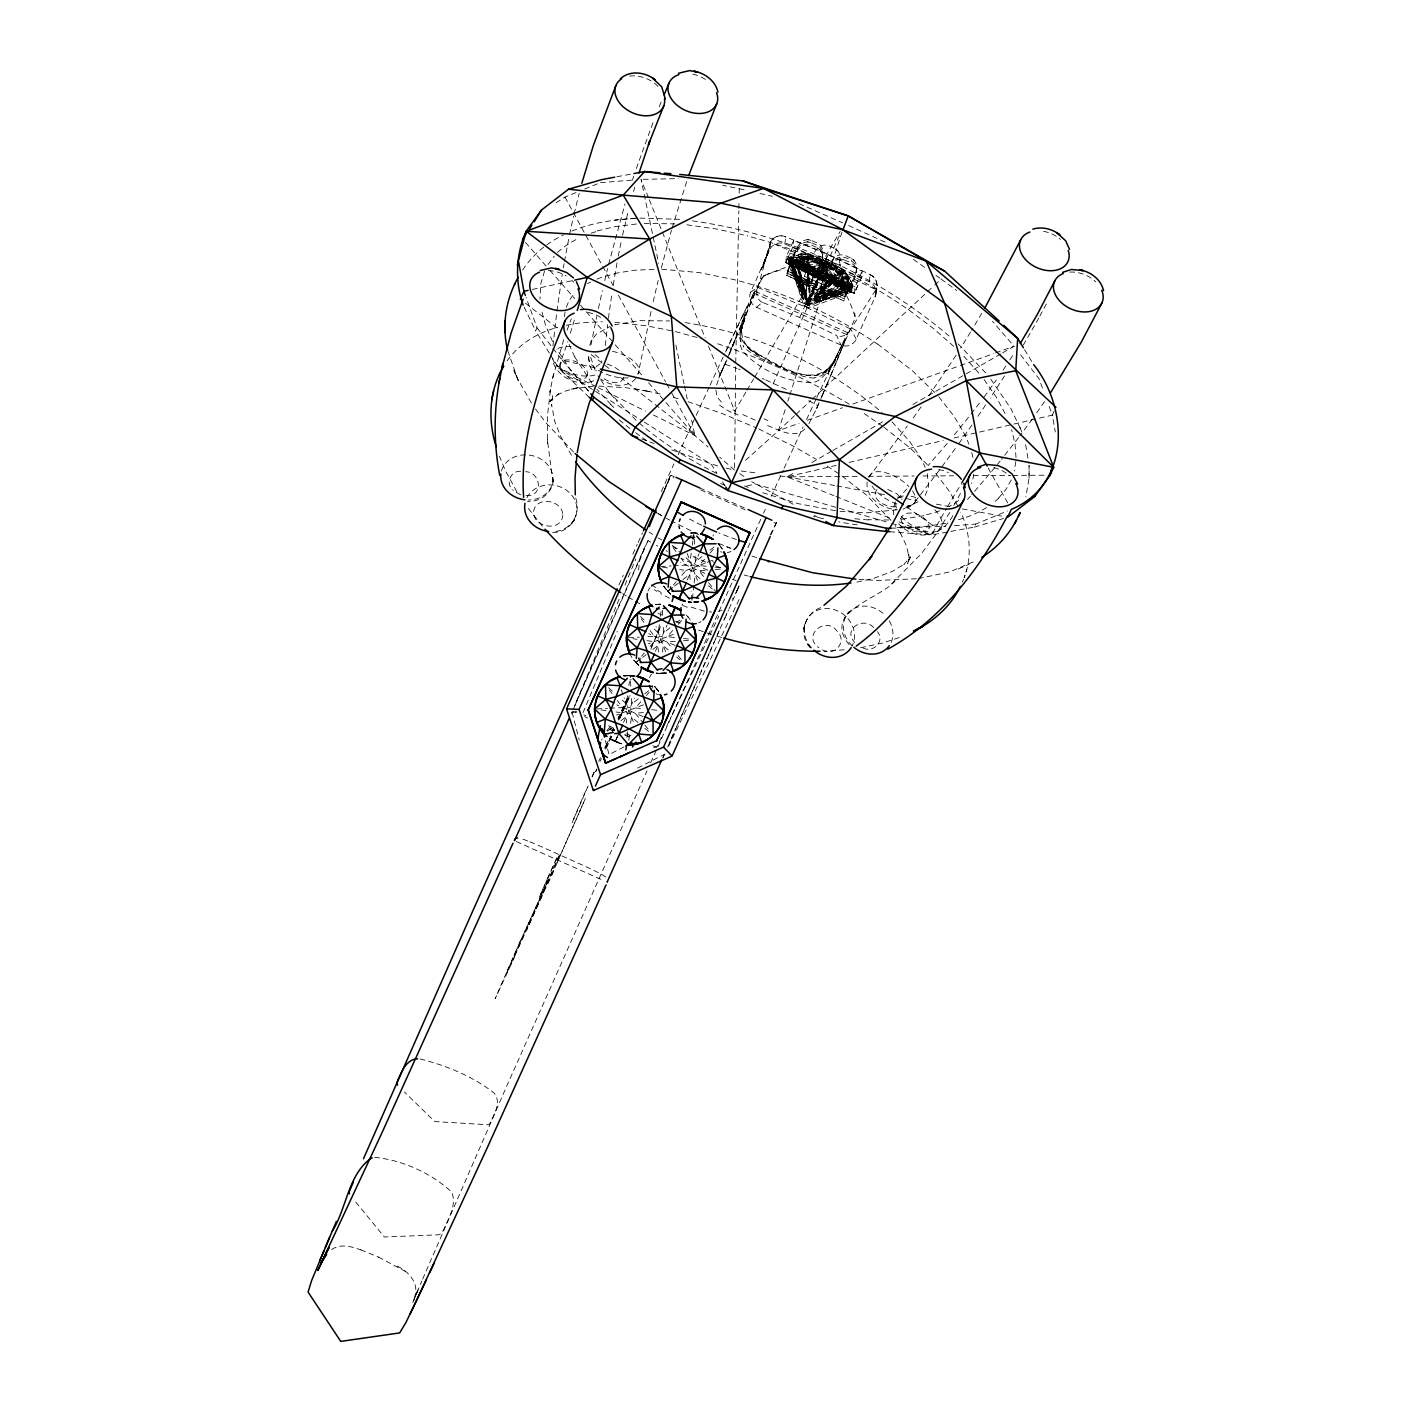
<?xml version="1.0" encoding="UTF-8"?>
<svg xmlns="http://www.w3.org/2000/svg" width="1412" height="1412" viewBox="0 0 1412 1412"><rect width="100%" height="100%" fill="white"/><g stroke="black" fill="none" stroke-linecap="round" stroke-linejoin="round"><path stroke-width="0.75" stroke-dasharray="5 3.75" d="M734.593 467.972L735.687 364.878M1029.048 478.209L1029.083 465.572L1029.048 478.209L1025.836 496.936M1016.005 457.7L1015.016 443.827L1011.645 429.689M740.823 331.908L746.471 313.023L740.823 331.908L740.612 345.816A20.65 20.65 0 0 0 742.712 351.182C759.638 370.209 787.419 382.634 812.888 382.581A20.65 20.65 0 0 0 818.289 380.569C837.563 365.92 844.464 341.016 854.419 319.836A11.578 11.578 0 0 0 855.125 317.294C849.089 296.132 836.963 278.323 825.738 259.72M735.74 362.672L738.829 210.759M738.864 208.552L739.005 201.951M739.182 193.144L739.27 188.731L722.626 185.29M715.866 389.994L717.137 396.966L722.256 403.091M623.504 377.516C620.68 386.729 607.407 381.664 601.936 377.322M788.973 261.838C810.7 252.024 844.111 267.274 852.283 289.813L851.242 292.125L808.811 307.922L803.852 305.627L795.291 280.335L787.949 263.797C788.743 260.02 788.796 263.056 791.338 262.932C811.106 259.473 833.451 264.556 847.253 279.382C860.79 308.487 839.31 271.386 831.597 268.739L808.405 271.139L791.338 262.932L800.11 258.29C818.783 256.402 805.564 261.185 798.327 264.926L791.426 262.173L788.973 261.838L788.125 263.391C797.904 274.669 796.986 297.367 809.711 305.91L834.28 295.426L851.507 289.901L852.548 287.571C843.635 264.591 812.324 250.524 789.237 259.261L788.196 261.573L804.734 303.739L809.694 305.91L804.152 303.421L807.399 304.974L816.136 302.697L851.436 291.719L851.965 290.025M876.093 292.796L876.393 286.83L875.775 295.02M851.436 291.719L849.071 290.254L807.523 304.921L797.303 268.227L788.443 263.144M852.23 287.801L834.545 293.202L809.958 303.686L804.381 301.18L807.664 302.75L851.701 289.478C852.23 287.236 852.989 287.995 850.977 287.642C839.858 270.486 821.237 256.454 800.375 256.066C796.968 260.567 789.537 257.708 788.39 261.167C798.151 272.498 797.268 295.073 809.958 303.686M851.948 287.254L849.512 286.565L808.035 300.474L788.99 258.502L791.091 259.631L808.035 300.474L852.001 286.689L849.6 285.806L808.035 300.474L797.815 263.779L788.655 258.943M867.162 481.933C865.256 497.695 882.041 508.62 896.073 509.52M851.701 289.478L849.336 288.03L807.788 302.697L797.568 266.003L788.708 260.92M810.241 254.001L800.639 253.825L791.867 258.484L808.917 266.674L832.127 264.291C839.911 266.992 861.267 304.092 847.782 274.916C833.486 258.996 810.1 255.925 789.855 258.008C788.478 256.243 790.755 258.484 791.955 257.725L798.839 260.479C801.963 261.361 815.677 248.547 807.47 257.443L808.917 266.674L805.281 298.003L788.461 259.349L789.502 257.037C812.588 248.3 843.899 262.367 852.813 285.348L851.348 288.472M788.125 263.391L813.947 273.257L849.071 290.254L816.136 302.697L848.983 291.013L849.936 288.348L843.105 284.959C840.016 277.458 838.763 261.944 843.458 281.906L842.523 284.642L814.547 299.503L833.168 277.529L840.828 272.357M851.736 287.642L843.37 282.735C837.387 241.646 839.858 278.799 842.946 286.354L842.099 288.26L807.523 304.921L797.462 266.833L798.327 264.926L843.105 284.959L842.258 286.865L814.283 301.727L832.921 279.752L840.564 274.599L843.211 284.13L842.346 286.036L807.788 302.697L797.727 264.609L798.574 262.703L807.329 258.625L810.011 256.013L807.205 259.667L798.415 264.097L797.568 266.003L851.718 289.107M789.202 259.808L791.602 260.708L807.205 259.667L808.652 268.898L805.317 297.72L790.579 264.079L803.446 297.032L790.491 264.838L791.426 262.173L800.11 258.29L809.694 258.643L818.748 262.985L832.656 281.976L849.847 289.107L847.253 279.382L840.722 272.322M791.867 258.484L791.002 260.39L803.975 292.584L791.091 259.631L791.955 257.725L807.576 256.402L809.129 264.856L805.581 295.496L790.826 261.855L788.39 261.167M1015.81 461.565L1014.31 470.99M588.716 356.706L589.739 366.132L593.199 372.133M809.994 256.225L800.375 256.066L791.602 260.708L790.738 262.614L803.71 294.808L790.826 261.855L791.691 259.949L808.864 267.08L831.968 265.544L840.687 273.557L850.183 286.124L847.518 277.158L841.022 269.886M552.957 345.852L556.646 313.34M605.271 345.534L607.654 324.584M628.799 740.417L629.734 731.857M630.67 723.297L631.376 716.89L624.21 697.846M662.51 652.097L663.216 645.672L656.05 626.646M693.892 585.15L692.039 602.271L688.65 602.006L698.816 601.777M694.122 583.015L695.057 574.455L687.167 553.398M875.087 297.014A11.561 11.561 0 0 0 869.262 281.747L784.86 243.994A11.561 11.561 0 0 0 769.593 249.818L750.707 292.002A11.561 11.561 0 0 0 756.532 307.269L840.934 345.022A11.561 11.561 0 0 0 856.202 339.198L875.087 297.014L875.952 289.707L823.408 264.291L770.44 242.511L769.593 249.818L761.139 269.427L770.017 246.165L763.151 266.48L770.44 242.511C772.858 236.828 780.148 234.127 785.69 236.81L828.067 254.248L870.11 274.581C876.623 277.211 878.158 285.224 876.199 291.366L876.905 286.018M784.86 243.994L785.69 236.81M785.76 262.773L786.519 256.26L793.597 240.446L828.032 254.619L862.185 271.139L861.426 277.635L854.331 293.449L785.76 262.773L792.838 246.959L793.597 240.446M854.331 293.449L855.09 286.954L862.185 271.139M869.262 281.747L870.11 274.581M627.493 695.763L626.416 703.917L621.562 699.522M628.87 685.561L629.417 681.484M659.351 624.545L658.257 632.7L653.421 628.305M660.428 616.391L661.257 610.266M691.192 553.327L690.097 561.482L683.655 555.622M692.286 545.173L692.833 541.096M556.893 311.187L562.294 274.069M608.413 318.335L611.925 293.484M809.729 258.449L806.94 261.891L798.151 266.321L797.303 268.227L851.454 291.331M613.214 285.065L617.132 262.314M563.3 267.909L564.059 263.62M564.447 261.485L569.16 236.528M590.94 345.04L596.729 316.606M569.565 234.551L573.59 216.089M618.244 256.154L621.668 239.387M964.961 575.231L964.149 577.755C972.374 556.646 970.185 532.518 960.76 512.185M598.423 308.522L602.394 290.59M651.038 311.452L638.1 374.127M574.084 213.953L579.185 193.303M622.533 235.204L628.393 210.547M604.742 280.582L607.566 268.58M653.191 301.727L658.186 280.476M716.625 384.982L720.244 374.445M608.572 264.45L625.004 203.963M661.328 267.962L671.441 230.227M414.193 1298.087C420.282 1283.596 408.262 1270.712 395.642 1265.399M750.707 292.002L757.856 287.519L770.44 242.511M633.511 191.485L634.712 187.337M672.059 228.162L687.256 179.765M589.775 345.375L591.222 340.539L596.535 334.009L610.178 326.384M589.263 397.319L558.57 368.038L567.818 341.545M570.324 333.267L575.355 316.694M763.151 266.48L766.081 257.055L762.145 267.962L765.463 258.714M785.143 409.762L778.453 430.66L744.336 461.389M787.808 401.396L789.149 397.213M789.82 395.131L841.976 232.097M966.02 571.825L966.832 569.301M563.741 339.657L552.674 378.187L553.504 373.986L549.85 392.307L550.698 388.035L547.415 415.94L547.538 443.686L547.309 439.203L552.922 481.616L553.169 478.297C554.051 491.923 540.461 502.354 527.558 501.384M632.399 180.171L633.688 176.306M636.282 168.575L653.685 120.744M567.059 330.196L571.348 318.688M827.22 383.887L847.535 334.097A546.691 4.713 -65.9 0 0 846.512 334.52L842.576 343.981M799.898 317.082L827.838 254.637M659.28 106.73L661.681 100.729M415.552 1295.845L417.934 1289.897M417.952 1289.862L412.445 1303.47L416.222 1294.38M831.544 373.721L838.94 355.93M844.8 341.527L837.051 360.554M949.764 512.362L936.297 533.771L921.259 553.822L891.396 584.074L894.82 581.267C878.493 599.729 820.919 611.52 849.936 645.619M962.402 582.026L963.602 579.132M544.555 271.086L540.778 283.724L539.966 299.185M619.074 599.27L572.089 712.425L579.291 740.117M624.951 585.133L630.811 570.995M631.658 568.965L635.859 558.87M718.796 378.045L725.521 362.302M729.333 353.353L745.554 313.729L740.947 328.802L741.176 327.866L740.806 334.926L742.218 340.557M583.015 712.689L617.256 631.358M416.981 1292.562L421.853 1280.984M831.368 373.951L823.69 392.201M828.032 254.619L808.035 300.474L825.685 261.414M825.173 265.862L807.523 304.921L825.438 263.638M422.665 1279.06L506.29 1087.063L647.014 770.881M827.45 383.199L821.431 397.249M725.874 361.437L720.102 374.921L727.021 359.901M727.498 357.677L736.093 337.468L732.457 345.94M821.802 396.631L824.749 389.73M820.813 398.908L822.843 394.195M729.351 354.536L754.908 292.655A546.691 4.713 -65.9 0 0 753.884 293.078L753.62 293.625M808.935 423.776L817.636 406.285M816.648 408.58L819.066 402.967M596.482 769.805L595.652 771.693L598.353 765.781M600.153 761.333L601.371 758.509M840.299 276.823L832.656 281.976L826.479 279.911L820.513 276.628L823.584 269.568M742.13 340.345L747.883 347.864L760.768 356.742C748.413 351.111 738.229 338.386 742.888 324.248L742.571 325.748L748.201 308.893L761.809 278.411A11.578 11.578 0 0 1 763.239 276.187C765.922 274.775 810.312 256.031 800.216 268.545L836.169 284.624L837.598 281.341L838.975 281.2M739.041 586.139L735.617 593.905M819.066 402.72L817.777 405.668A134.405 93.898 35.1 0 1 816.983 407.733L815.571 411.086M664.134 491.094L671 475.332L674.212 476.585M720.561 373.739L722.114 370.279M588.169 786.007L572.054 822.843L579.449 805.246A105.988 0.918 -65.9 0 1 582.997 797.109L587.392 787.102M817.177 278.835L817.548 277.988L810.894 275.022A30.64 30.64 0 0 0 817.177 278.852A30.64 30.64 0 0 0 824.22 280.97A42.254 42.254 0 0 0 828.279 281.465L829.232 281.535M818.448 276.681L817.813 278.111L824.22 280.988M895.349 501.789L893.125 509.432L893.761 514.886M650.791 542.19L648.055 540.584L645.249 546.126L574.437 705.7M651.373 647.084L661.028 625.004M650.826 649.202L660.975 626.01M617.644 735.934L615.138 741.688L618.032 742.836L609.596 738.582A34.682 34.665 0 0 0 621.139 743.718M623.539 722.503L634.429 698.128M841.252 267.856L847.782 274.916L850.359 284.659L821.043 272.181L824.131 265.121L819.26 258.537L810.223 254.195L800.639 253.825L791.955 257.725M655.38 651.285L667.17 624.951M840.987 270.08L847.518 277.158L850.095 286.883L820.778 274.405L823.867 267.345L818.995 260.761L807.205 259.667M687.22 580.067L699.011 553.733M648.055 540.584L574.525 706.388M618.544 719.926L628.358 697.087L617.644 720.067M629.24 696.24L618.703 720.085M738.141 587.816L738.988 585.874M644.119 548.58L639.601 560.882L638.595 569.936M592.193 776.865L594.911 770.705M516.051 951.035L506.167 973.98L512.132 961.448M724.444 619.197L728.539 609.931M728.998 608.907L738.458 587.463L737.841 588.839M592.069 776.529L595.334 769.169M516.88 949.182L518.592 945.316M613.708 730.851L614.344 729.439M695.763 683.532L690.539 695.286M697.828 678.872L699.893 674.212M700.934 671.883L701.958 669.57M702.982 667.241L707.077 658.027M708.1 655.733L709.106 653.438M710.13 651.144L714.154 642.036M715.16 639.777L716.166 637.518M717.172 635.259L720.155 628.516M692.657 690.909L709.053 653.968M709.689 652.52L725.062 617.415M726.05 615.208L727.021 613.002M571.278 713.642L572.354 711.224M598.723 761.562L600.453 757.662M520.251 941.027L495.153 998.655L514.85 956.506M611.131 736.64L605.36 749.543M519.475 943.34L522.228 936.58M842.399 344.369L832.921 363.184L825.049 373.086A21.604 21.515 29.5 0 1 823.196 374.533A17.968 17.897 29.5 0 1 814.353 377.604M662.828 757.52L663.922 755.102M669.306 743.012L670.382 740.594M671.441 738.194L675.73 728.574M676.789 726.192L689.497 697.634M667.664 747.072L692.851 690.486M843.899 619.462L845.064 616.832M663.799 491.429L671 475.332L670.241 476.02L664.222 490.123L670.241 476.02L674.001 477.909M789.467 258.855L789.89 257.637M789.22 261.079L789.626 259.861M790.226 258.855L790.72 257.743M790.155 259.42L790.649 258.308M789.89 261.644L790.455 259.967M789.696 263.303L790.19 262.191M789.626 263.868L790.12 262.773M787.261 270.963C792.591 261.202 797.021 231.921 814.23 241.734C833.38 247.771 815.465 270.804 810.965 281.517L787.261 270.963L810.965 281.517M791.091 259.631L793.103 258.625M786.996 273.187C792.326 263.426 796.774 234.163 813.965 243.958C833.133 249.995 815.218 273.028 810.7 283.741L786.996 273.187L810.7 283.741M790.826 261.855L792.856 260.849M792.238 262.879L791.602 260.708M786.749 275.375C791.761 264.909 796.933 236.21 814.194 246.412C832.868 252.801 814.477 275.375 810.435 286.018L786.731 275.393L810.435 286.018M792.097 264.185L792.591 263.073M791.991 265.121L792.485 264.009M792.609 259.737L794.656 259.384M792.361 261.961L794.391 261.608M793.897 263.55L792.732 261.785M805.846 293.272L797.992 262.385L798.839 260.479L809.129 264.856L832.233 263.32L840.934 271.316L850.448 283.9L849.6 285.806L826.85 274.352L797.992 262.385L796.086 261.114L796.58 260.002M795.927 262.367L796.421 261.255M850.095 286.883L849.247 288.789L816.383 300.474L849.336 288.03L826.585 276.575L797.727 264.609L795.821 263.338L796.315 262.226M795.662 264.591L796.156 263.479L798.415 264.097L820.778 274.405M795.556 265.562L796.05 264.45M795.415 266.815L795.909 265.703M800.48 262.932L800.975 261.838M807.47 257.443L798.68 261.873L797.815 263.779L800.304 264.468L800.798 263.356M800.216 265.156L800.71 264.062M799.951 267.38L800.533 265.58M799.774 268.915L800.269 267.803M802.775 266.074L803.216 264.662M805.652 265.138L806.146 264.026M805.387 267.362L805.934 265.774M805.193 269.11L805.687 267.998M805.122 269.586L805.617 268.474M804.928 271.333L805.422 270.221M804.399 276.311L804.293 276.24C809.323 265.774 814.495 237.04 831.756 247.241C850.448 253.63 832.039 276.205 827.997 286.848L804.31 276.205L828.014 286.812M791.691 259.949L807.329 258.625L808.864 267.08L808.017 268.986L810.082 297.438L807.788 302.697L819.931 276.311M806.94 261.891L809.764 300.068L831.809 283.883L832.656 281.976M811.388 267.627L811.882 266.515L809.129 264.856M800.304 264.468L811.159 269.515L811.671 268.404L808.917 266.674M811.123 269.851L811.618 268.739L808.864 267.08M810.912 271.739L811.406 270.645M810.876 272.075L811.37 270.963M810.647 273.963L811.141 272.869L808.405 271.139M814.459 268.81L814.848 267.98L821.272 270.204L850.448 283.9M850.359 284.659L849.512 286.565L842.611 283.812L820.178 274.087L811.671 268.404M814.212 271.033L814.583 270.204L821.007 272.428L843.37 282.735M813.947 273.257L814.353 272.145M817.213 272.534L817.742 271.175L821.043 272.181M604.636 748.325L605.854 745.607M816.966 274.758L817.477 273.399M816.736 276.734L817.23 275.622L820.513 276.628M521.31 939.227L560.034 853.801L526.376 930.455L543.885 891.996M523.217 934.938L548.544 879.57L514.197 956.93M556.999 862.873L585.256 798.733L547.485 884.636M825.543 262.667L810.082 297.438L832.268 279.841M551.668 875.316L555.198 867.427M773.07 384.011L840.175 233.757M823.725 273.098L824.22 271.986M823.461 275.322L823.99 273.963M823.231 277.299L823.725 276.187M823.196 277.546L823.69 276.452M822.967 279.523L823.461 278.411M820.849 285.948C825.861 275.481 831.033 246.782 848.294 256.984C866.968 263.373 848.559 285.948 844.535 296.591L820.831 285.965L844.553 296.555M856.007 272.604L844.27 298.815L820.566 288.189C825.72 273.081 832.939 247.435 851.56 260.92M851.348 260.779C865.909 270.857 845.982 289.389 844.005 300.985L820.319 290.431C826.479 281.588 828.879 252.677 845.894 260.602C850.801 262.508 856.766 265.368 856.519 271.563M826.338 278.799L826.744 277.687M829.797 275.852L830.291 274.758M829.532 278.093L830.079 276.646M829.285 280.317L829.815 278.87M829.056 282.206L829.55 281.094M832.533 277.617L833.398 275.711L840.934 271.316L843.635 280.511L842.77 282.418L814.812 297.279L832.533 277.617L810.329 295.214L808.282 266.762M835.516 278.499L836.01 277.387M835.269 280.723L835.816 279.135M835.057 282.471L835.551 281.359M835.004 282.947L835.498 281.853M834.792 284.695L835.286 283.583M837.987 281.835L838.428 280.406M840.669 280.917L841.164 279.805M840.493 282.435L840.987 281.341M840.405 283.141L840.899 282.029M840.228 284.677L840.722 283.565M840.14 285.365L840.634 284.253M839.963 286.901L840.458 285.789M845.029 283.018L845.523 281.906M844.888 284.271L845.382 283.159M844.782 285.242L845.276 284.13M844.623 286.495L845.117 285.383M844.517 287.466L845.011 286.354M844.376 288.719L844.87 287.607M848.453 284.712L848.947 283.618M848.347 285.648L848.841 284.536M848.206 286.936L848.7 285.842M848.1 287.871L848.594 286.76M847.941 289.16L848.435 288.066M847.835 290.095L848.33 289.001M850.748 286.53L851.242 285.418M850.553 288.189L851.048 287.077M850.483 288.754L850.977 287.642M851.577 286.636L851.983 285.418M850.218 290.978L850.783 289.301M851.101 290.695L851.471 289.866A34.682 0.953 24.1 0 0 806.658 268.898A34.682 0.953 24.1 0 0 801.539 268.386A34.682 0.953 24.1 0 0 851.365 289.937M662.881 758.138L664.628 754.237M771.111 534.618L776.512 522.528L774.888 521.663M605.148 747.742L607.707 741.459M606.225 745.324L610.496 735.846M650.632 762.851L656.951 748.784M657.851 746.771L678.395 701.076M612.208 731.451L613.673 728.204M549.745 879.023L513.138 959.277M679.278 699.099L762.586 515.256M632.841 554.192L637.253 544.45M638.136 542.508L642.548 532.783M618.933 584.903L623.274 575.319M617.927 718.796L628.322 695.904M612.579 731.24L613.602 728.963M617.397 736.729L615.173 741.653L618.915 733.463M661.328 491.5L673.912 463.913M619.074 719.449L630.034 695.286M606.401 748.025L611.784 736.199M619.85 718.443L630.599 694.775M763.486 513.262L765.304 509.291M549.409 353.176L535.66 330.867L537.037 327.831L526.094 297.402M678.184 454.593L695.304 417.246M785.796 262.473L790.032 253.242A307.181 307.057 6.7 0 1 858.584 283.953L854.366 293.149L785.796 262.473A300.685 8.243 24.1 0 1 854.366 293.149M807.576 256.402L819.384 257.566L824.273 263.638L821.272 270.204L825.808 260.443M849.936 288.348L840.422 275.781L831.721 267.768L823.778 268.103L820.743 274.652L825.279 264.891M771.27 496.247L783.236 470.108M889.825 531.724L931.602 534.936L946.34 508.549M950.823 531.406L974.298 527.117L975.692 524.081L1007.356 511.003M1054.146 411.192L1052.346 415.128L1055.293 431.931M784.101 468.237L803.093 427.024M1011.31 479.903L1005.732 489.699L998.584 498.03M696.169 415.375L709.142 387.241M710.007 385.37L723.65 355.983M821.007 272.428L824.043 265.88L819.119 259.79L807.329 258.625M806.534 419.576L815.889 399.455M737.629 589.298L734.364 595.864M725.521 351.994L742.447 316.111M735.811 330.126L724.55 354.077M816.736 397.619L843.776 341.227L828.314 372.591L836.028 356.865M742.941 315.229L753.337 294.173M653.491 747.919L657.357 745.942L663.022 733.975M666.799 725.997L671.512 716.043M672.465 714.048L718.743 616.356M737.558 326.454L748.025 304.445M668.794 746.118L732.21 613.955M733.163 611.978L739.782 598.176M770.087 535.06L776.512 522.528M752.49 295.902L742.535 319.483L739.5 334.82A21.604 21.515 29.5 0 0 739.676 337.168A17.774 17.703 29.5 0 0 742.8 345.199L743.753 346.417M752.614 295.037L763.821 275.34L784.013 268.827M832.356 364.331L837.369 354.747C820.213 397.513 768.622 362.107 745.518 344.881L751.325 350.511M1039.814 316.111L1048.004 300.897M953.788 505.461L961.731 491.094M1038.791 318.018L1021.794 347.705M745.854 392.183L734.752 411.104L727.356 392.818M746.966 390.294L753.62 378.928M754.732 377.039L840.211 231.321M981.781 313.217L971.58 330.408M733.11 598.106L732.457 599.2M947.452 506.696L960.831 484.457M834.439 360.589L835.18 359.354L831.491 365.443M970.521 332.138L960.689 347.987M868.768 477.327L907.263 426.071M925.178 495.418L928.708 487.016L927.137 472.791M956.065 355.242L927.102 398.431M1004.532 375.945L990.218 398.078M548.05 264.432L554.298 256.101M856.202 339.198L850.765 329.084L875.952 289.707M1009.88 359.866L1014.557 352.594M985.664 404.926L976.522 418.358M522.669 270.063C532.518 254.672 547.291 242.705 563.67 234.869M820.566 288.189L844.288 298.779M1003.085 370.085L1006.438 365.161M1044.598 401.502L1033.637 417.193M971.933 425.03L957.707 445.133M913.158 418.023L922.018 405.562M984.111 396.966L996.378 379.934M1032.366 418.976L1019.799 435.973M832.215 364.225C816.277 392.077 773.405 361.649 751.096 350.458M955.324 448.486L940.745 468.307M761.633 278.305L766.84 273.628M939.509 469.967L913.123 504.278L903.098 509.185M507.208 360.748C519.087 343.787 537.831 332.544 557.652 327.302M971.138 414.034L981.516 400.39M1018.564 437.596L1001.514 459.324M968.526 417.317L952.659 436.926M997.437 464.442L1000.155 461.036M947.187 443.474L927.984 465.713M994.825 467.566L971.844 494.571M672.836 587.463L667.77 591.416L663.64 586.015L670.259 593.746L667.77 591.416L672.006 586.58M673.418 584.956L676.224 581.744M681.872 575.284L686.091 570.448L679.684 569.565M640.995 658.68L635.929 662.634L633.723 660.039L638.418 664.964L635.929 662.634L640.148 657.78M641.56 656.174L644.384 652.944M650.014 646.502L654.25 641.666L645.708 640.483M606.895 730.622L612.543 724.162M618.174 717.72L622.41 712.866L615.985 711.983M704.535 559.293L699.064 565.506L682.173 571.913M709.989 553.098L715.443 546.903M672.677 630.511L667.223 636.724L648.355 643.854M678.148 624.316L682.243 619.656M640.836 701.729L635.382 707.924L616.514 715.072M646.29 695.534L649.026 692.427M967.52 499.442L970.432 496.194M831.05 364.808L831.756 364.014C825.579 372.733 817.548 377.322 806.27 374.992M913.123 504.278L914.711 502.548M952.888 515.662C941.274 537.372 915.558 541.873 898.703 523.799M897.502 498.877L906.786 489.046M831.809 283.883L814.265 302.009L848.983 291.013M635.788 378.416C626.946 388.918 610.584 386.129 600.559 378.928M804.893 428.983C794.109 439.644 778.365 429.46 766.91 425.347M794.568 415.657L778.453 430.66L799.121 423.265M796.174 414.157L810.664 400.637M812.288 399.137L933.103 286.565M934.709 285.065L941.151 279.064L956.63 290.484M693.927 532.942L697.334 533.189L690.521 533.012L693.945 532.906M630.229 675.377L633.653 675.607L623.469 675.836L630.229 675.377L630.864 687.662M660.181 673.489L666.976 672.995L656.809 673.206L660.216 673.453M756.532 307.269L762.409 302.344L799.739 317.524L836.734 335.597L840.934 345.022M832.021 282.065L809.817 299.662L807.752 271.21M701.923 556.54L695.41 561.641L694.986 553.433M710.042 550.168L716.555 545.067M670.065 627.758L663.569 632.858L663.146 624.651M676.577 622.657L679.825 620.115M638.224 698.958L631.729 704.058L631.305 695.869M644.737 693.874L652.856 687.503M568.101 526.288L569.142 525.493M674.53 586.157L681.29 580.897M682.984 579.573L689.744 574.313L690.274 580.756M642.689 657.357L646.061 654.727M652.838 649.467L657.904 645.531L658.433 651.973M607.46 731.204L614.22 725.944M620.98 720.685L626.063 716.731L626.575 723.191M820.601 607.637C804.611 613.408 797.78 635.1 810.347 647.649M556.063 202.781L564.959 197.08L576.784 192.261M876.993 489.629C869.086 499.954 889.013 509.273 898.367 506.29M840.687 273.557L833.133 277.935L824.043 265.88M840.422 275.781L832.868 280.158L818.854 262.014L807.064 260.849L791.426 262.173M792.803 473.532L787.066 476.832L778.33 475.72M811.865 462.554L830.944 451.593M832.851 450.499L884.371 420.864M912.982 404.414L1000.737 353.953M1002.644 352.841L1014.081 346.258L992.477 321.212M918.1 501.807L905.127 507.649M331.679 1249.496C341.016 1243.178 351.764 1246.778 361.119 1249.973M637.606 768.093L664.999 754.008M907.051 508.091L910.563 506.308M623.928 746.913L609.049 754.608L605.254 740.117M918.435 578.585L949.376 571.984L975.657 560.917M842.611 283.812L814.777 297.561L832.321 279.435L810.294 295.602L808.07 268.58M721.973 610.108L720.702 610.672M958.342 568.983L969.161 564.2M571.966 231.091C592.758 222.302 615.473 219.442 637.836 218.136L614.732 220.113M584.674 189.049L598.476 183.436M593.799 380.693C577.932 387.665 557.193 377.022 552.445 360.625M705.135 563.141L699.064 565.506L707.235 566.388M707.165 562.347L713.236 559.982M673.295 634.359L667.223 636.724L675.377 637.606M643.466 704.782L635.382 707.924L643.537 708.806M849.6 285.806L816.648 298.25L849.512 286.565M899.197 637.571L883.118 642.901L858.708 648.143M807.399 420.299L842.523 407.715M852.866 404.008L958.271 366.255M960.354 365.514L993.413 353.671M995.478 352.929L1014.081 346.258M720.102 610.902L718.532 611.378M849.247 288.789L814.512 299.785L832.056 281.659L810.029 297.844L807.805 270.804M974.298 527.117L1003.526 518.469M597.17 230.95L614.626 226.714L637.853 223.82M615.756 324.548L614.891 324.795L639.407 320.648L669.588 320.948M600.118 363.802L596.411 366.432L596.605 370.968M746.789 486.028L755.12 484.016L889.595 522.811M801.186 264.097L825.579 259.367M836.275 465.378L787.066 476.832L833.892 495.647M849.106 462.395L943.234 440.509M953.947 438.02L1011.698 424.588M1013.834 424.077L1052.346 415.128L1048.675 405.067M795.821 275.87L834.545 293.202L795.821 275.87L804.363 301.18L807.152 302.521M566.177 325.307L579.944 322.924L602.377 321.742M614.414 273.522L633.441 270.31L657.551 269.162M923.925 515.715L900.98 519.316M532.359 289.46L572.478 280.617M945.705 523.393L922.76 526.8L893.778 527.717M897.414 509.767L866.156 512.856L839.293 511.25M856.855 582.132L873.375 578.461L892.56 571.33L904.739 563.794L903.874 564.465L910.652 556.857L907.687 563.635L909.257 557.458L908.587 561.747L908.71 554.298L909.169 557.669L906.539 546.02L900.221 532.589L901.421 534.795L895.102 525.423M616.832 176.765L631.817 173.941M891.696 523.411L931.602 534.936L948.688 531.812M374.586 1157.328C402.067 1160.011 430.801 1172.842 451.099 1191.552A17.156 13.802 23.4 0 1 452.687 1194.834C455.723 1206.942 448.416 1218.538 443.809 1229.287A187.496 150.855 23.4 0 1 442.185 1232.447A6.442 5.189 23.4 0 1 441.091 1233.77L438.179 1234.847L384.382 1236.983L354.659 1200.747M655.327 604.618L662.104 604.124L655.309 604.636M698.834 601.759L692.057 602.236L691.156 591.522M844.305 649.802L824.026 651.214M666.605 673.065L656.227 673.153M808.652 268.898L831.862 266.515L840.97 270.292M916.406 578.761L877.24 580.456L855.937 579.185M600.453 182.642L632.505 180.065M823.761 268.086L808.617 269.304L807.064 260.849M520.604 471.273C510.367 470.549 504.966 484.157 513.297 490.423M705.065 570.342L698.922 570.819L680.496 562.435M715.319 569.548L721.479 569.071M675.271 641.383L667.064 642.019L648.637 633.653M683.479 640.766L689.638 640.289M643.431 712.601L635.223 713.236L616.797 704.87M891.219 528.212L945.863 526.288M954.371 525.652L975.692 524.081M593.569 386.147L570.395 389.253L579.979 387.223L566.124 390.806L556.046 395.554L558.834 393.719L549.815 401.396L552.639 398.078L550.451 401.132L552.621 395.766L551.633 405.826L551.58 404.732L554.845 421.659L560.546 436.096L573.272 458.388M660.463 566.494L671.212 565.93M673.347 565.824L686.25 565.135L680.972 558.146M628.622 637.712L639.354 637.147M647.949 636.688L654.391 636.353L649.132 629.364M596.782 708.93L607.513 708.365M609.666 708.242L622.551 707.571L617.291 700.581M552.621 532.342C570.448 533.312 581.444 513.827 575.725 498.083M644.225 223.467L674.936 223.855M643.254 179.324L678.342 178.618M888.96 520.004L868.398 519.704M598.865 386.076L626.416 387.735L649.573 391.565L635.647 388.953M526.041 495.594C543.797 497.077 541.131 472.226 525.67 471.679M857.208 476.373L787.066 476.832L834.668 485.534M868.168 476.321L914.199 476.02M922.971 475.968L953.665 475.773M973.38 475.65L1010.657 475.42M1012.845 475.403L1045.727 475.191M639.901 218.119L679.666 219.319M576.343 712.601L575.125 712.566M661.663 269.215L699.328 272.604L733.234 279.435A325.519 230.968 24.6 0 1 877.523 344.104M573.872 712.548L572.601 712.495M614.767 322.254L646.449 325.801L673.312 331.132M711.56 612.031L709.406 611.873M775.7 523.217L773.935 522.546M820.319 290.431L844.023 301.038M420.052 1058.947C446.227 1065.513 472.896 1076.262 494.147 1093.1A17.156 10.096 23.7 0 1 495.983 1095.8C500.007 1104.484 494.465 1113.75 490.882 1121.605A187.496 110.26 23.7 0 1 489.646 1123.899A6.442 3.795 23.7 0 1 488.728 1124.799L434.843 1121.587L404.379 1091.988M715.39 567.271L721.514 567.942M683.549 638.489L689.674 639.142M651.709 709.689L657.815 710.36M804.469 263.656L803.534 263.55A32.97 0.9 24.1 0 1 806.887 264.979L833.927 277.07A32.97 0.9 24.1 0 1 837.616 278.782M686.903 224.808L717.12 229.115L747.46 235.822M692.462 220.872C787.508 234.163 878.935 275.481 951.582 338.192M741.141 471.008L756.461 472.949M662.581 567.2L671.141 568.383M632.876 638.718L637.147 639.301M601.035 709.918L607.442 710.818M685.049 322.624C757.291 333.479 826.602 365.073 882.112 412.569M835.41 510.703L798.362 503.696L759.674 491.782M635.788 676.101L623.822 675.783L637.447 676.33M836.822 485.94L884.406 494.659M897.397 497.024L903.874 498.224M906.045 498.612L916.865 500.589M936.332 504.155L949.305 506.537M962.278 508.92L1003.385 516.439M649.573 391.565L648.179 391.3L660.745 394.125M704.323 611.096L687.856 606.154M810.876 240.322L807.452 239.528M810.629 242.546L807.187 241.752M843.935 259.808L840.493 258.996M739.27 188.731L747.548 190.638M759.974 193.462L772.399 196.303M552.904 348.27L562.17 360.184L598.264 368.603M607.054 364.031L613.92 366.626L619.639 370.65M717.737 466.031L670.435 449.475M726.156 468.096L734.593 470.161L719.696 457.206M675.36 331.591L701.923 338.792M744.036 574.984L748.131 576.078M717.543 636.353L721.62 637.465M887.724 489.435L896.708 493.618L902.003 499.548M621.615 743.824L609.225 738.299L621.615 743.824M673.347 397.39L679.649 399.225M863.032 647.984C873.181 653.315 885.359 641.119 877.487 631.711M687.979 401.696L722.52 413.681L756.726 428.048M711.507 634.429L697.404 629.699M751.978 556.099L758.103 558.075M520.622 494.747L513.844 490.935M736.129 580.614L732.369 579.361M725.133 364.278L737.064 368.497M717.737 343.769C763.857 359.283 808.388 379.634 850.112 404.697M795.997 374.18L758.067 357.218M718.973 543.567L730.957 548.403M715.655 565.947L721.726 568.101M641.754 438.991L654.038 443.492M738.547 369.044L740.047 369.609M726.403 546.709L730.163 548.121M575.037 711.154L576.996 711.913M744.459 485.957L748.254 487.422M527.576 840.917L526.305 840.44A17.774 1.73 24.2 0 0 520.498 838.481M814.618 269.921L817.742 271.175M811.159 269.515L814.247 270.751M817.23 275.622L811.141 272.869M835.922 496.459L890.901 518.557M899.038 521.84L931.602 534.936M705.665 562.029L689.921 555.145M675.501 621.209L683.426 624.404M794.268 262.703L796.156 263.479M757.856 287.519L804.522 306.492L850.765 329.084M707.8 570.219L681.308 558.428M786.519 256.26L820.937 270.433L855.09 286.954M360.837 1249.832L378.751 1257.209M762.162 378.434L764.351 379.369M704.853 573.343L698.922 570.819L707.183 580.95M674.989 645.39L667.064 642.019L672.589 648.779M643.131 716.608L635.223 713.236L643.484 723.385M765.816 380.005L788.214 390.241M815.642 261.255L830.874 268.051M583.756 714.772L585.945 715.725M822.437 649.891C833.945 657.215 847.659 641.789 837.704 631.994C826.479 614.626 801.151 635.488 818.942 647.79M800.216 268.545L836.169 284.624M799.051 203.646L804.999 206.276M806.993 207.14L842.664 222.867M614.432 730.075L608.501 727.462A27.04 27.04 0 0 0 611.731 730.71M755.279 420.211L739.535 413.028M608.607 725.786L613.814 728.115M792.838 246.959L861.426 277.635M807.17 302.344L809.958 303.668M755.12 291.243L847.835 332.702M753.884 293.078L846.512 334.52M699.822 487.97L746.048 508.638M700.705 489.911L746.93 510.579M626.451 733.763L631.693 736.111M516.404 841.57L601.318 879.552M624.863 734.752L630.07 737.117A27.04 27.04 0 0 1 626.257 736.958M848.612 225.532L888.13 243.482M652.873 745.677L656.827 747.513M584.497 716.555L587.639 718.02M575.108 712.213L573.043 711.242M758.721 428.948L793.862 446.474L816.312 459.324M698.658 534.618L671.6 521.099M378.487 1257.068L405.226 1271.329M669.5 598.211L660.604 593.552M811.882 266.515L814.848 267.98M794.285 260.232L796.086 261.114M811.618 268.739L814.583 270.204M794.021 262.455L795.821 263.338M550.556 355.03L558.57 368.038L596.111 386.641M598.088 387.612L645.496 411.104M653.403 415.022L694.898 435.584L708.118 447.11M658.027 613.196L661.857 615.085M735.74 411.192L732.969 409.78M716.537 473.355C688.88 459.606 662.457 443.068 639.036 422.859M666.235 518.292L669.817 520.163M666.058 550.698L667.47 551.439M793.297 504.278L751.696 481.721M814.3 515.433L818.113 517.463M808.741 400.708L817.777 405.668M635.418 601.371L642.866 605.413M672.783 546.356L678.395 549.409M656.298 545.35L657.692 546.126M657.551 513.262L661.028 515.274M658.363 513.739L661.91 515.804M622.621 593.781L626.275 595.952M628.111 597.029L633.582 600.277M658.045 537.795L661.698 540.002M656.951 591.416L654.303 589.739M558.57 368.038L642.46 420.952M644.313 422.135L711.419 464.477L716.943 473.161M649.096 532.042L652.662 534.371M827.203 466.101L838.34 473.497M864.232 413.61L882.112 425.877M739.729 473.638L744.865 477.097M854.525 260.585L851.612 258.555M838.004 250.859L835.074 248.812M820.443 250.012L817.513 247.982M877.611 344.016L911.94 370.332L936.032 393.754M906.822 507.102L935.203 527.082M913.387 259.367L927.278 269.215M935.944 275.375L941.151 279.064M841.94 476.038L866.262 494.888L892.613 522.016M883.877 427.148L910.087 447.975L928.831 466.084M873.569 627.51C863.332 615.95 842.17 629.558 854.737 642.372M525.493 303.227L558.34 328.89M591.187 354.553L603.277 363.996M605.007 365.355L610.196 369.414M620.574 377.516L694.898 435.584L691.28 418.358M605.783 877.117L604.971 876.499A21.604 2.1 24.2 0 0 604.036 875.846A17.968 1.747 24.2 0 0 598.017 872.475A54.415 5.277 24.2 0 0 581.55 864.691L543.655 847.694A55.456 5.383 24.2 0 0 527.453 840.828M836.698 278.058L837.598 278.782M810.982 274.881L807.682 271.881M700.087 578.691L695.057 574.455L697.44 580.35M708.453 585.733L713.466 589.969M668.229 649.908L663.216 645.672L665.599 651.567M676.595 656.951L679.949 659.775M638.065 722.52L631.376 716.89L633.741 722.785M644.755 728.168L649.785 732.387M672.359 545.35L682.031 554.157M640.518 616.567L645.355 620.962M608.66 687.785L613.514 692.18M638.806 665.352L634.006 660.428A34.682 34.665 0 0 0 638.824 665.334M636.035 420.299L608.36 391.212L616.797 401.29M953.771 346.381L933.95 328.925L909.187 310.216A361.084 256.225 24.6 0 0 747.442 235.998M958.095 343.875L987.094 374.392M573.537 452.017L545.862 422.7L533.471 406.356M610.937 404.52L596.888 389.341M892.066 421.853L909.752 441.585L920.359 457.329L925.248 467.354M963.778 356.195L980.104 374.515M588.645 391.212L569.848 368.92L556.893 349.435M525.458 242.44L548.615 268.862M550.08 270.504L574.684 298.567M580.491 305.168L584.833 310.128M586.28 311.77L613.796 343.134M615.244 344.793L642.76 376.157M648.549 382.758L664.487 400.92M665.934 402.561L694.898 435.584L670.788 391.336M938.786 396.807L953.7 415.816L963.637 432.301M686.338 615.014L688.544 617.591L686.373 614.979M562.17 360.184L590.975 393.983M807.929 644.666L810.735 648.002M542.349 526.164L527.311 507.084M935.715 473.426L949.199 491.076L957.848 506.167M708.559 582.644L716.819 592.793M678.095 655.556L684.979 663.993M644.86 725.062L650.367 731.84M655.186 687.185L658.451 691.28A34.682 34.665 0 0 0 656.421 688.403L658.451 691.28M537.037 327.831L551.598 346.558M591.769 383.058L574.702 356.954M1020.664 354.853L1039.091 378.875L1042.78 388.953M984.076 379.546L996.607 397.602L1006.491 416.205M801.804 264.926L801.857 264.997A46.684 28.893 -65.6 0 0 806.887 264.962M990.783 379.246L1010.868 408.545L1020.523 428.789M824.308 263.656L833.398 275.711M673.083 547.662L679.666 556.399M641.242 618.88L643.872 622.374M609.384 690.097L612.031 693.592M824.131 265.121L833.168 277.529M823.867 267.345L832.921 279.752M608.625 391.548L598 375.821M722.485 481.863L724.691 485.34M531.371 402.985L517.551 378.769L507.543 349.947M1024.53 349.646L1032.507 362.743M516.845 491.729L505.337 470.584L499.407 456.217M630.193 654.48L631.958 657.568M988.171 468.007L1008.15 503.731M564.959 197.08L572.284 210.529M573.343 212.453L601.636 264.397M602.677 266.321L613.161 285.559M618.403 295.161L665.546 381.734M666.605 383.658L669.747 389.412M552.569 341.475L545.579 325.36L541.202 309.175M524.152 307.092L535.66 330.867M791.002 260.39L805.811 293.537M790.738 262.614L805.546 295.779M514.674 372.256L518.522 380.905L513.703 370.05M595.158 370.438L589.881 354.977M648.443 197.662L641.048 179.377L658.698 263.338M649.273 199.71L705.153 337.927M708.453 346.064L726.527 390.771M1019.941 427.218L1022.5 434.19M621.28 689.762L623.486 695.834M1025.606 444.674L1028.871 463.401M675.889 345.163L684.026 383.905M684.485 386.058L687.203 398.978M855.213 316.394L854.613 312.899M627.281 731.787L627.81 738.247M804.452 630.758L804.558 632.064M694.245 539.102L694.563 545.244M662.387 610.302L662.722 616.462M912.452 490.829A26.246 11.967 31.4 0 1 907.386 505.814M896.92 504.013A26.246 11.967 31.4 0 1 871.575 485.287M869.368 476.868A26.246 11.967 31.4 0 1 884.812 472.543A26.246 11.967 31.4 0 1 908.957 486.628M1043.556 231.303A26.016 18.462 24.6 0 1 1060.43 239.369M934.815 509.732A26.263 13.414 33 0 1 934.673 531.9A26.263 13.414 33 0 1 900.75 515.521M896.479 508.091A26.263 13.414 33 0 1 895.755 503.078M898.72 497.748A26.263 13.414 33 0 1 905.039 495.788M911.022 496.265A26.263 13.414 33 0 1 917.623 498.224M1069.802 272.11A26.016 18.462 24.6 0 1 1095.765 281.835M594.911 375.01A26.263 13.467 15.8 0 1 569.336 372.662A26.263 13.467 15.8 0 1 552.463 358.383M557.917 348.429A26.263 13.467 15.8 0 1 571.154 346.522M595.07 354.694A26.263 13.467 15.8 0 1 601.918 361.878M629.664 76.089A26.016 18.462 24.6 0 1 660.075 88.815M612.49 351.306A26.246 12.02 17.3 0 1 637.694 373.951M628.163 377.798A26.246 12.02 17.3 0 1 599.112 370.703A26.246 12.02 17.3 0 1 589.386 354.889M692.762 74.183A26.016 18.462 24.6 0 1 707.588 80.996M526.958 497.624A26.246 23.28 11.3 0 1 557.563 485.975A26.246 23.28 11.3 0 1 576.767 511.673A26.246 23.28 11.3 0 1 552.392 531.653M587.886 312.423A26.016 18.462 24.6 0 1 601.812 318.212M501.401 471.061A26.263 22.451 10.7 0 1 530.418 455.264A26.263 22.451 10.7 0 1 552.992 479.727A26.263 22.451 10.7 0 1 528.106 500.007M548.421 270.663A26.016 18.462 24.6 0 1 566.194 275.94M572.072 280.459A26.016 18.462 24.6 0 1 573.713 282.188M852.213 645.866A26.263 22.38 39.1 0 1 849.742 611.449A26.263 22.38 39.1 0 1 885.43 615.685M889.26 620.839A26.263 22.38 39.1 0 1 890.354 643.996M993.695 467.637A26.016 18.462 24.6 0 1 1009.351 475.509M811.6 647.967A26.246 23.227 38.7 0 1 809.906 615.42A26.246 23.227 38.7 0 1 842.964 614.043A26.246 23.227 38.7 0 1 851.948 646.29M938.786 469.561A26.016 18.462 24.6 0 1 948.352 472.596M961.36 483.486A26.016 18.462 24.6 0 1 961.978 484.422M601.53 740.047A13.008 13.008 0 0 1 602.165 738.9M730.939 551.474A13.008 13.008 0 0 1 727.215 552.551M721.903 552.163A13.008 13.008 0 0 1 720.649 551.721M713.025 536.048A13.008 13.008 0 0 1 713.466 534.795M648.037 590.993A13.008 13.008 0 0 1 649.979 587.71M701.005 621.615A13.008 13.008 0 0 1 698.693 622.868M681.996 605.148A13.008 13.008 0 0 1 682.649 603.983M631.252 679.719A13.008 13.008 0 0 1 629.946 679.966M658.504 694.669A13.008 13.008 0 0 1 656.086 693.769M649.644 677.548A13.008 13.008 0 0 1 651.567 674.106M623.822 675.783A34.682 34.665 0 0 1 634.2 675.695M666.623 673.03A34.682 34.665 0 0 1 656.245 673.118M655.68 604.565A34.682 34.665 0 0 1 662.652 604.159M688.262 617.185A34.682 34.665 0 0 1 690.327 620.062M712.583 560.229A21.215 21.198 0 0 1 713.254 562.311M690.997 532.995A34.682 34.665 0 0 1 697.863 533.295M717.773 543.391A34.682 34.665 0 0 1 722.132 548.862M625.675 735.122A27.199 27.199 0 0 1 624.775 734.964M817.707 277.776A27.163 1.324 25 0 1 812.165 275.163M837.581 281.359A48.096 30.411 -66.2 0 1 833.927 277.052M770.193 242.37A12.037 11.261 -70 0 1 785.566 237.075M762.339 302.486A11.349 10.431 -69.5 0 1 757.979 287.571M850.642 329.031A11.349 10.361 -62.4 0 1 836.681 335.738M870.004 274.846A12.037 11.172 -61.9 0 1 876.217 289.813M655.75 587.533A47.408 35.088 30.3 0 1 649.573 583.191M661.204 592.528A113.419 99.881 26.1 0 1 657.604 590.41M687.432 607.301A181.777 177.118 21.3 0 1 681.466 604.954M758.226 356.883A55.456 55.227 29.5 0 1 743.453 346.734M814.318 378.134A54.415 54.203 29.5 0 1 796.156 373.809M731.187 412.269A47.408 31.399 17.6 0 1 719.343 404.873M738.105 414.934A113.419 52.985 22.3 0 1 734.152 413.01M767.899 420.564A181.777 39.589 24.1 0 1 763.998 418.852M963.478 432.319A122.05 86.609 24.6 0 1 968.897 444.092M971.703 452.564A122.05 86.609 24.6 0 1 972.939 457.629M973.75 474.167A74.042 52.544 24.6 0 1 971.491 483.416M958.642 500.483A115.078 81.649 24.6 0 1 949.323 506.396M939.704 510.773A115.078 81.649 24.6 0 1 923.677 515.292M868.451 519.934A281.288 199.586 24.6 0 1 851.683 518.38M613.796 407.521A274.669 194.891 24.6 0 1 610.778 404.609M574.878 356.918A122.05 86.609 24.6 0 1 568.824 343.469M564.447 316.694A74.059 52.544 24.6 0 1 565.118 311.911M566.336 307.322A74.059 52.544 24.6 0 1 574.331 293.767M587.498 283.671A115.572 82.002 24.6 0 1 590.569 282.047M596.994 279.135A115.572 82.002 24.6 0 1 614.697 273.981M998.761 498.154A139.876 99.246 24.6 0 1 993.148 502.919M986.582 507.526A139.876 99.246 24.6 0 1 958.466 519.704M857.243 524.84A311.717 221.19 24.6 0 1 838.746 521.858M823.567 518.751A311.717 221.19 24.6 0 1 813.471 516.351M725.221 485.499A371.003 263.25 24.6 0 1 719.467 482.833M646.749 440.685A304.939 216.371 24.6 0 1 635.488 432.619M629.999 428.454A304.939 216.371 24.6 0 1 619.286 419.893M557.44 252.483A140.406 99.617 24.6 0 1 579.202 238.01M591.098 233.209A140.406 99.617 24.6 0 1 597.417 231.303M736.446 539.525A300.721 300.65 49 0 1 718.796 532.924M701.623 525.229A300.721 300.65 49 0 1 686.991 517.639M562.823 514.903C561.782 533.348 530.753 527.1 533.789 510.262C537.654 495.524 562.453 500.572 562.823 514.903M900.75 518.486C902.674 529.729 921.277 536.984 929.202 528.317C930.49 516.386 905.939 506.414 900.75 518.486M587.71 374.568C583.121 386.217 564.394 376.88 560.529 368.567C557.422 351.764 587.71 362.407 587.71 374.568M803.975 627.952L803.763 629.17L805.105 622.957L803.975 627.952M548.227 876.781L539.19 897.45L557.546 856.413L548.227 876.781M574.437 519.757L570.695 524.893L574.437 519.757M849.194 611.749L847.677 613.479L849.9 611.061L849.194 611.749M795.644 278.076L834.28 295.426L795.644 278.076M795.38 280.3L834.015 297.65L795.38 280.3M698.446 601.847L688.068 601.936A34.682 34.665 0 0 0 698.446 601.847M803.887 305.645L809.394 308.134L803.957 305.663M615.138 741.671L609.613 738.564L615.138 741.671M613.09 729.739L612.367 729.157A27.199 27.199 0 0 0 614.255 730.586A27.163 27.128 0.9 0 1 612.367 729.174L613.09 729.739M670.647 594.152L663.799 586.351A34.682 34.665 0 0 0 670.647 594.152M720.402 546.373L718.178 543.797L722.362 549.144L720.402 546.373M656.704 688.809L654.48 686.232L658.68 691.58L656.704 688.809M627.122 713.095A3.071 3.071 0 0 0 631.835 710.642A3.071 3.071 0 0 0 627.352 707.8A3.071 3.071 0 0 0 627.122 713.095M658.963 641.895A3.071 3.071 0 0 0 663.675 639.442A3.071 3.071 0 0 0 659.192 636.583A3.071 3.071 0 0 0 658.963 641.895M690.803 570.677A3.071 3.071 0 0 0 695.516 568.224A3.071 3.071 0 0 0 691.033 565.365A3.071 3.071 0 0 0 690.803 570.677M801.787 266.162A34.682 0.953 24.1 0 0 851.63 287.713A34.682 0.953 24.1 0 0 806.923 266.656A34.682 0.953 24.1 0 0 801.787 266.162M802.422 264.75A34.682 0.953 24.1 0 0 852.266 286.283A34.682 0.953 24.1 0 0 807.558 265.244A34.682 0.953 24.1 0 0 802.422 264.75M802.175 266.974A34.682 0.953 24.1 0 0 852.001 288.507A34.682 0.953 24.1 0 0 807.293 267.468A34.682 0.953 24.1 0 0 802.175 266.974M801.275 270.627A34.682 0.953 24.1 0 0 851.101 292.16A34.682 0.953 24.1 0 0 806.393 271.122A34.682 0.953 24.1 0 0 801.275 270.627M801.91 269.198A34.682 0.953 24.1 0 0 851.736 290.731A34.682 0.953 24.1 0 0 807.029 269.692A34.682 0.953 24.1 0 0 801.91 269.198"/><path stroke-width="1.5" d="M614.679 177.171L601.847 179.606L568.542 189.208L541.431 210.07L526.147 231.286L587.268 277.352L671.335 316.359L772.999 389.871L839.381 459.659L836.981 517.71L833.398 525.564L728.01 490.564L631.499 435.249L589.263 397.319M1033.655 364.614C1068.884 408.756 1070.455 484.81 1011.31 509.379L1007.709 517.233L1034.731 496.565L1050.104 475.156L1053.705 467.301L1015.722 370.721L1017.681 338.403L1003.826 325.342M663.093 717.755L663.481 704.235L660.322 694.563C672.571 716.572 653.438 746.471 628.34 744.689L638.665 734.011L645.002 716.766L653.562 700.687L654.25 690.327M663.163 670.4L670.506 662.793L676.842 645.549L685.42 629.47L686.091 619.127M696.469 597.664L702.364 591.593L708.683 574.331L717.261 558.269L717.931 547.909M679.631 668.141L670.312 672.236C690.803 667.329 702.152 641.878 692.18 623.327A34.682 34.665 0 0 1 670.082 672.324M727.374 571.984L727.18 561.799L724.038 552.11C733.975 570.713 722.662 596.111 702.135 601.053L711.471 596.941M594.893 705.647C593.411 716.943 597.911 728.751 606.542 736.182C585.68 719.608 594.223 682.42 620.15 676.56L610.831 680.672M695.551 643.184L695.322 633.017L692.162 623.345M627.387 678.325L620.203 685.773L611.131 709.301L605.307 719.079L604.124 733.816L608.343 733.71M636.3 658.398L637.147 647.879L648.708 625.269L652.062 614.555L659.227 607.107M668.141 587.18L669.006 576.661L677.689 560.476L683.902 543.338L691.086 535.889M503.007 367.526L503.696 366.22C489.064 390.206 487.669 420.317 496.23 446.704M576.961 454.788L575.037 477.768L575.302 494.835M693.098 539.066L693.645 534.989M499.848 378.416C493.653 410.38 493.582 443.544 499.76 475.509M514.533 839.858L514.48 840.705A546.691 4.713 -65.9 0 0 550.627 759.938L569.124 718.496M577.208 452.634L581.373 431.031L589.033 403.744L612.296 342.71M625.834 749.913L626.663 745.112M627.352 631.058L626.557 641.225L630.105 654.285A34.682 34.665 0 0 1 652.168 605.342M502.019 367.702L511.197 332.791L523.146 299.115M499.018 382.687L502.848 363.502M523.199 305.116C514.745 281.87 515.804 254.001 526.147 231.286L623.221 195.121L720.826 203.169L842.982 229.785L926.166 261.149L944.752 271.21L999.202 321.001M493.618 390.824L491.694 400.055M517.322 265.085L526.147 231.286L649.732 239.034L720.826 203.169L763.592 188.414L848.241 215.895L944.752 271.21M1050.104 475.156L1051.587 469.031M641.683 667.629L640.218 672.694L637.183 676.507M672.077 601.477L673.524 596.411M581.815 183.278L593.499 145.03L615.826 85.726M577.226 310.481L587.268 277.352L649.732 239.034L623.221 195.121L568.542 189.208M639.018 172.97L649.679 141.271L648.461 144.589L663.764 105.882M600.329 725.591L597.735 739.411M688.668 175.582L716.678 103.923M1055.947 407.274L944.646 303.298L842.982 229.785L848.241 215.895L742.871 180.877L679.737 174.435M628.252 627.81C631.835 616.991 641.013 608.307 651.991 605.342L642.672 609.454M662.863 550.415C657.18 560.282 656.827 572.901 661.946 583.068C654.603 568.771 658.875 549.85 671.741 540.178M596.429 698.993L599.182 692.833M631.04 621.615C625.339 631.482 625.022 644.101 630.123 654.268M659.422 727.198L662.175 721.038M691.262 655.998L694.016 649.82M723.103 584.78L725.856 578.602M514.621 839.54L516.157 838.075M329.578 1237.424L311.558 1280.702L308.081 1292.086L340.751 1341.4L399.649 1332.928L405.95 1322.479L426.424 1279.713M664.134 94.851L669.023 83.096M649.273 526.535L655.98 510.367M564.994 321.053C541.396 376.633 519.475 435.973 523.623 497.395M319.536 1261.198L323.877 1250.908M332.314 1231.035C346.611 1208.707 348.04 1174.572 371.056 1158.317A17.156 13.802 23.4 0 1 372.186 1157.911M325.342 1247.396L336.391 1221.415M363.449 1158.811L472.702 911.093L617.203 588.733M663.94 711.03L653.562 700.687L636.424 694.333L643.466 678.342L636.988 676.207L649.379 681.749L643.431 678.378M684.29 614.997L671.847 615.102L648.708 625.269L637.712 628.128L626.469 637.836L637.147 647.879L647.984 651.232L670.506 662.793L684.996 663.975L684.855 649.22L679.719 639.142L671.847 615.102L675.324 607.142L681.219 610.531L668.847 604.989L675.289 607.178L668.282 623.116L685.42 629.47L695.816 639.777L684.855 649.22L673.983 651.973L650.755 662.263L646.978 670.471L641.066 667.082L653.474 672.606L646.978 670.471M719.185 590.322L716.819 592.793L716.696 578.002L711.56 567.924L703.688 543.902L707.165 535.925L713.078 539.313M650.579 737.399L653.156 735.175L653.015 720.438L647.879 710.36L639.989 686.32L643.466 678.342M672.024 591.275L682.578 591.028L705.823 580.756L716.696 578.002L727.674 568.559L717.261 558.269L700.123 551.915L707.165 535.925L700.687 533.771L713.06 539.331M848.241 215.895L926.166 261.149L944.646 303.298L966.267 380.64L1053.705 467.301L979.769 452.952L895.155 416.505L772.999 389.871L728.01 490.564L725.803 487.087M661.751 759.938L643.272 801.381A546.691 4.713 -65.9 0 1 607.107 882.147L607.442 881.741M663.799 491.429L566.547 708.912L593.34 790.543L672.041 756.126L770.211 536.631M595.423 786.06L600.541 774.694L579.096 709.389L681.731 479.868L699.822 487.97M656.968 740.541L605.519 763.186L588.098 710.13L681.113 502.142L749.966 532.553L656.686 740.806L749.966 532.553L745.395 542.437M588.098 710.13L681.396 501.878A307.957 6.266 24.1 0 1 749.754 532.642M600.541 774.694L663.516 747.142L766.151 517.639M513.015 843.211L381.875 1132.989L317.771 1270.447L329.049 1247.52L321.036 1263.016L326.666 1254.474M606.101 884.847L487.281 1147.691L415.34 1303.135M353.265 1182.285L350.882 1187.721A187.496 150.855 23.4 0 0 349.576 1191.022A6.442 5.189 23.4 0 0 349.293 1192.699L349.488 1193.881M700.123 551.915L683.902 543.338L669.164 542.385L669.553 556.91L674.812 566.883L682.578 591.028L678.819 599.253L686.267 582.909L702.364 591.593L716.855 592.758M654.409 654.109L650.755 662.228L657.515 670.259M614.661 733.552L618.88 733.463L622.568 725.327L638.665 734.011L653.156 735.175M643.431 530.841L653.244 509.238M647.014 670.435L650.738 662.246L642.972 638.1L637.712 628.128L637.324 613.602L652.062 614.555L668.282 623.116M681.272 501.984L676.807 511.744M541.431 210.07L534.23 221.737M520.322 299.185L523.905 291.313L518.681 262.12M592.334 400.249L593.728 397.196L590.975 393.983M678.713 462.712L680.107 459.659L593.728 397.196M781.63 508.761L783.025 505.708L886.824 528.317L891.219 528.212M825.755 521.505L833.398 525.564L885.412 531.371L886.824 528.317M1034.731 496.565L1036.09 493.6M593.887 789.432L593.499 790.243M410.027 1314.184L414.846 1304M429.742 1272.53L434.013 1263.475M518.275 277.193C505.849 299.026 501.613 325.448 507.543 349.947M960.389 586.351C950.788 606.401 933.332 621.757 913.493 631.305M1020.647 239.916L984.799 308.081M963.937 499.53C937.233 554.051 905.922 609.402 856.149 646.167M917.076 477.097L892.755 523.199L869.121 559.77L871.804 556.222L846.123 586.439L823.973 605.236M1054.817 280.847L1037.22 314.647L1020.258 343.522M963.549 487.564L969.92 475.138M981.817 557.316C996.431 548.244 1008.662 535.236 1016.516 519.898M1018.334 516.351L1020.276 512.538L1014.557 523.711M514.497 284.553L515.186 283.23M1101.819 303.156L1081.274 342.145L1050.422 392.942M499.424 374.374L500.113 373.068M1007.497 515.804C979.593 569.107 941.433 619.656 887.83 649.132M633.123 745.836L632.47 747.019M629.47 752.278L625.216 754.555M961.943 482.604L979.769 452.952L966.267 380.64L1015.722 370.721M701.782 533.224L704.588 528.759M522.564 239.14L526.058 233.915M529.571 228.691L531.9 225.214M623.221 195.121L644.649 171.523L660.004 172.793M603.118 687.291L605.483 684.82L620.203 685.773L636.424 694.333M772.999 389.871L676.807 386.923L635.1 427.395L631.499 435.249L637.659 437.491M669.164 542.385L677.495 536.56L683.849 534.142A34.682 34.665 0 0 0 662.016 583.262M674.512 538.254L683.832 534.16M661.328 553.451L677.689 560.476M651.62 585.998C655.697 582.326 661.681 581.62 666.605 583.915M660.587 579.961L669.006 576.661L686.267 582.909M629.47 624.651L645.849 631.676M648.743 606.436L652.062 614.555M725.38 555.251L717.261 558.269M733.993 549.533C747.583 539.313 730.216 518.01 717.508 529.376M619.78 657.215C623.857 653.544 629.823 652.838 634.765 655.133M628.728 651.161L637.147 647.879M616.885 677.654L620.203 685.773M597.629 695.869L614.008 702.894M724.621 581.762L708.683 574.331M705.365 599.994L702.364 591.593M693.521 626.469L685.42 629.47M703.052 619.886C708.242 614.873 708.259 606.154 703.141 601.071M596.888 722.379L605.307 719.079L622.568 725.327M673.524 671.212L670.506 662.793M692.78 652.979L676.842 645.549M661.681 697.687L653.562 700.687M671.194 691.103C678.025 684.82 675.501 672.677 666.835 669.482M660.94 724.197L645.002 716.766M641.683 742.412L647.773 739.358M663.975 710.995L653.015 720.438L642.142 723.173L618.915 733.463L628.375 744.653L641.719 742.394L638.665 734.011M649.732 239.034L671.335 316.359L676.807 386.923L731.61 482.71L839.381 459.659L895.155 416.505L966.267 380.64M620.309 78.843C629.981 69.77 645.708 72.083 655.345 79.99L652.397 77.96L661.769 86.891L665.264 98.946M636.265 742.165L634.429 743.489A32.953 32.953 0 0 1 629.805 743.947L625.922 745.942M683.02 515.203C690.556 507.014 705.4 512.891 705.4 523.958M913.635 631.217L922.777 626.257L914.164 630.935M678.431 73.265L689.533 70.6L697.563 72.083L694.069 71.218C704.976 73.053 715.478 80.978 717.931 92.115M652.45 686.214L639.989 686.32L616.867 696.487L605.872 699.346L594.664 709.018L605.307 719.079M629.805 743.947L632.011 742.818M540.249 270.469L551.315 267.909L559.258 269.427L555.216 268.368M977.475 467.231L985.117 464.619M616.55 758.315L605.642 763.186L588.38 709.865M618.915 757.291L624.422 754.908M1062.601 272.357L1071.39 269.463L1083.092 270.645L1079.562 269.78C1090.505 271.581 1101.113 279.452 1103.549 290.643M1032.807 229.132C1042.056 226.344 1052.469 228.92 1059.918 234.904L1057.006 232.892L1065.689 240.799L1069.519 249.377M528.141 290.395L523.905 291.313L525.37 295.373M574.596 280.141L587.268 277.352M689.109 598.459L693.874 597.452L698.675 598.264M657.268 669.676L662.034 668.653M608.625 733.375L613.39 732.369M633.953 173.535L644.649 171.523L763.592 188.414L842.982 229.785M516.368 838.022L517.604 837.951M580.491 309.581C593.04 307.745 606.56 314.611 612.173 326.048M850.959 582.98C817.389 587.833 783.025 584.568 750.178 576.643M933.208 466.719C943.869 465.713 955.006 470.602 961.325 479.25M986.264 464.424L998.178 465.607L1005.485 468.855L1012.157 474.097L1017.646 484.051M640.183 662.493L650.738 662.246M703.688 543.902L716.131 543.779M820.019 651.214C787.49 651.55 754.979 646.837 723.668 638.03M566.989 708.895L579.096 709.389M885.412 531.371L889.825 531.724M664.399 173.164L670.965 173.711M855.937 579.185L812.747 572.76L759.762 558.622M555.816 268.527L566.9 272.657L573.501 277.899M600.382 369.097L676.807 386.923M768.11 561.341L769.505 561.799M742.871 180.877L763.592 188.414M675.924 477.309L681.731 479.868M680.107 459.659L783.025 505.708M748.06 509.538L771.887 520.251M681.113 502.142L749.701 532.818M655.803 512.256L608.837 481.527L575.072 453.517M645.955 506.537L656.598 512.715M620.839 592.616C592.846 575.055 567.006 553.892 544.997 529.2M839.381 459.659L903.274 504.613M645.531 529.694C618.65 511.144 594.258 488.57 575.549 461.689M926.166 261.149L1017.681 338.403L1023.382 347.776M669.006 576.661L658.345 566.583L669.553 556.91L680.549 554.051L703.653 543.885L696.734 536.048M663.516 747.142L671.777 755.755M663.499 605.695L671.812 615.102M633.035 678.466L639.971 686.303M682.596 591.046L689.356 599.041M670.418 586.951L672.853 591.187M638.577 658.168L641.013 662.387M576.431 281.782L579.608 289.231M397.513 1085.14L396.931 1083.745A6.442 3.795 23.7 0 1 397.037 1082.457A187.496 110.26 23.7 0 1 397.955 1080.039C401.626 1072.149 405.12 1061.965 414.351 1059.282A17.156 10.096 23.7 0 1 417.634 1058.876M979.769 452.952L987.129 466.119M680.619 535.183L683.902 543.338M598.017 740.223L599.112 743.489M599.941 745.924L601.053 749.207M963.743 483.292L965.208 487.758M601.618 750.849L605.501 762.78M602.289 728.751L604.495 737.205M618.88 733.463L611.131 709.301L605.872 699.346L605.483 684.82M1068.231 250.418A26.016 18.462 24.6 0 1 1053.758 270.557A26.016 18.462 24.6 0 1 1022.517 255.607A26.016 18.462 24.6 0 1 1029.895 232.045M1101.731 290.29A26.016 18.462 24.6 0 1 1089.04 311.611A26.016 18.462 24.6 0 1 1057.076 297.667A26.016 18.462 24.6 0 1 1063.271 273.522M664.487 98.628A26.016 18.462 24.6 0 1 632.047 112.589A26.016 18.462 24.6 0 1 621.598 78.895M716.608 92.698A26.016 18.462 24.6 0 1 702.488 113.295A26.016 18.462 24.6 0 1 670.965 98.205A26.016 18.462 24.6 0 1 678.943 74.642M548.597 531.459A26.246 23.28 11.3 0 1 524.999 503.254M610.796 327.672A26.016 18.462 24.6 0 1 601 351.182A26.016 18.462 24.6 0 1 567.695 337.98A26.016 18.462 24.6 0 1 574.225 313.182M524.893 499.813A26.263 22.451 10.7 0 1 500.854 473.991M578.038 288.93A26.016 18.462 24.6 0 1 565.347 310.252A26.016 18.462 24.6 0 1 533.383 296.308A26.016 18.462 24.6 0 1 539.578 272.145M889.295 645.672A26.263 22.38 39.1 0 1 853.819 647.296M1015.846 483.628A26.016 18.462 24.6 0 1 1004.056 506.431A26.016 18.462 24.6 0 1 971.174 491.376A26.016 18.462 24.6 0 1 980.722 467.548M851.189 647.578A26.246 23.227 38.7 0 1 813.771 650.102M963.866 488.305A26.016 18.462 24.6 0 1 947.84 509.061A26.016 18.462 24.6 0 1 916.582 490.599A26.016 18.462 24.6 0 1 931.585 469.225M621.58 755.72A13.008 13.008 0 0 1 619.391 757.22M607.46 757.467A13.008 13.008 0 0 1 602.447 753.125M600.771 749.613A13.008 13.008 0 0 1 600.63 742.465M694.563 537.39A13.008 13.008 0 0 1 681.202 531.971M679.507 528.476A13.008 13.008 0 0 1 679.013 526.076M679.366 521.31A13.008 13.008 0 0 1 680.266 518.91M665.529 607.672A13.008 13.008 0 0 1 663.093 608.519M659.122 608.819A13.008 13.008 0 0 1 656.474 608.343M652.944 606.719A13.008 13.008 0 0 1 647.296 593.534M696.293 623.61A13.008 13.008 0 0 1 686.779 621.898M682.931 618.209A13.008 13.008 0 0 1 681.096 607.548M624.633 679.56A13.008 13.008 0 0 1 615.597 670.065M615.455 664.752A13.008 13.008 0 0 1 616.744 661.01M666.852 694.086A13.008 13.008 0 0 1 664.452 694.828M653.827 692.357A13.008 13.008 0 0 1 649.396 685.914M660.216 694.386A34.682 34.665 0 0 1 627.775 744.671M606.966 736.57A34.682 34.665 0 0 1 620.309 676.542M637.43 676.348A34.682 34.665 0 0 1 648.955 681.484M652.962 672.518A34.682 34.665 0 0 1 641.436 667.364M669.288 605.13A34.682 34.665 0 0 1 680.796 610.284M723.915 551.968A34.682 34.665 0 0 1 701.923 601.106M684.802 601.3A34.682 34.665 0 0 1 673.295 596.164M701.129 533.913A34.682 34.665 0 0 1 712.636 539.066M602.977 731.416A32.97 32.953 0 0 1 600.541 727.868M745.412 542.402A300.721 300.65 49 0 1 738.688 540.267M716.625 532.024A300.721 300.65 49 0 1 703.741 526.252M682.896 515.309A300.721 300.65 49 0 1 676.825 511.726M505.002 321.001L504.984 332.473L505.002 321.001M685.297 601.406L672.906 595.864L685.314 601.388"/></g></svg>
